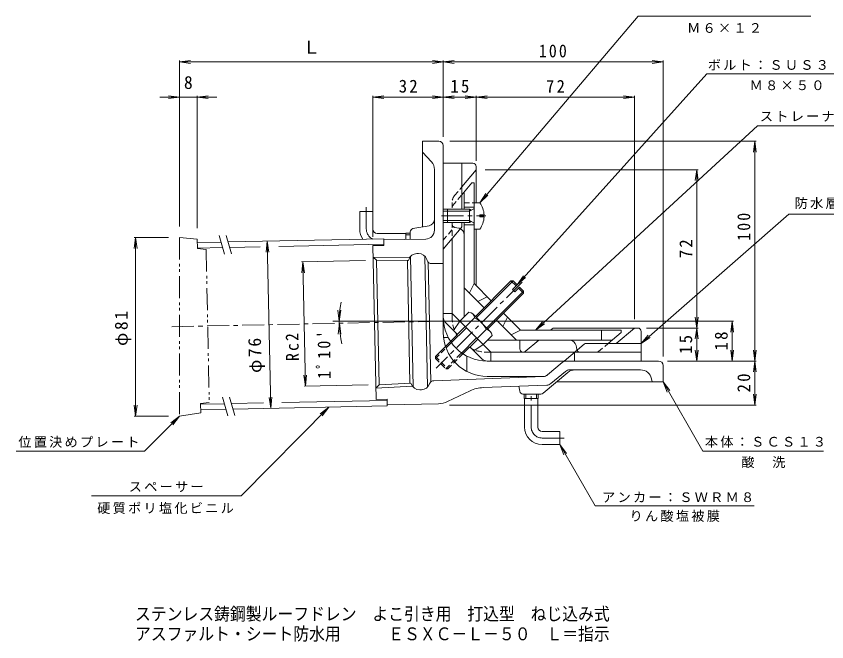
# Model space of a CAD drawing. Units: millimetres, scale not verified. Extents: x -217 to 358, y -274 to 216.
# Drawn here: x -216.6 to 152.2, y -274.4 to 10.1 of the extents above; entities that cross this region are included whole.
import ezdxf
from ezdxf.enums import TextEntityAlignment as Align

# ---------------------------------------------------------------- set-up
doc = ezdxf.new("R2010")
doc.units = ezdxf.units.MM
doc.header["$LTSCALE"] = 2
for name, pattern in [('CHAIN1', [8, 5, -1, 1, -1]), ('DASHED1', [1.8, 1.2, -0.6]), ('DOUBLE_CHAIN1', [8.8, 5, -1, 0.6, -0.6, 0.6, -1])]:
    doc.linetypes.add(name, pattern=pattern)
for name, color, linetype, lineweight in [('0-0_通り芯', 3, 'Continuous', 9), ('0-1_躯体', 2, 'Continuous', 9), ('0-2_仕上', 6, 'Continuous', 9), ('0-3_建具', 4, 'Continuous', 9), ('0-4_その他', 7, 'Continuous', 9), ('0-5_寸法', 7, 'Continuous', 9)]:
    doc.layers.add(name, color=color, linetype=linetype, lineweight=lineweight)
doc.layers.add('F-5_F-5ﾚｲﾔ', color=2, linetype='Continuous')
doc.styles.add('ＭＳ ゴシック', font='')
doc.styles.get('ＭＳ ゴシック').set_extended_font_data('MS Gothic')

msp = doc.modelspace()

# ---------------------------------------------------------------- linework, layer by layer
at = {"layer": '0-0_通り芯'}
for p, q in [((-24.276, -46.696), (-31.775, -46.696)), ((-31.775, -85.744), (-31.775, -46.696)), ((-22.276, -48.696), (-22.276, -133.696)), ((-27.619, -56.154), (-31.775, -51.696)), ((-26.275, -87.212), (-26.275, -59.564)), ((-54.276, -78.696), (-60.275, -78.696)), ((-60.275, -86.697), (-60.275, -78.696)), ((-54.276, -86.697), (-54.276, -78.696)), ((-37.276, -87.948), (-37.276, -91.355)), ((-36.044, -86.472), (-28.739, -85.144)), ((-52.276, -88.697), (-39.275, -88.697)), ((-30.194, -91.211), (-49.327, -91.6)), ((-49.277, -94.1), (-49.327, -91.6)), ((-39.275, -88.521), (-37.276, -88.521)), ((-39.275, -91.396), (-39.275, -88.521)), ((-39.275, -89.336), (-37.276, -89.336)), ((-54.276, -94.202), (-49.277, -94.1)), ((-35.938, -158.563), (-37.148, -99.133)), ((-33.606, -97.782), (-34.243, -97.795)), ((-29.436, -158.593), (-30.649, -99)), ((-52.661, -100.888), (-51.509, -157.44)), ((-52.661, -100.888), (-38.111, -101.047)), ((-37.475, -156.715), (-38.609, -101.041)), ((-38.111, -101.047), (-38, -100.667)), ((-29.549, -101.052), (-29.736, -100.499)), ((-27.984, -156.222), (-29.092, -101.801)), ((-27.613, -102.411), (-22.276, -102.302)), ((-22.276, -128.557), (-72.517, -128.557)), ((-20.009, -135.944), (-22.149, -135.944)), ((-11.524, -144.43), (-11.524, -151.43)), ((75.724, -146.696), (-2.276, -146.696)), ((25.17, -153.036), (31.888, -147.398)), ((35.272, -150.696), (67.552, -150.696)), ((77.724, -148.696), (77.724, -156.196)), ((-26.635, -155.628), (23.355, -153.735)), ((23.29, -153.696), (-2.276, -153.696)), ((34.44, -151.866), (23.143, -161.345)), ((26.691, -156.981), (33.344, -151.398)), ((72.471, -154.802), (72.725, -156.196)), ((-52.956, -158.995), (-51.509, -157.44)), ((-52.956, -158.995), (-36.297, -158.135)), ((-28.446, -156.962), (-28.493, -157.094)), ((-4.175, -158.78), (24.876, -157.681)), ((12.5, -160.465), (12.082, -158.165)), ((29.279, -156.196), (77.724, -156.196)), ((-32.184, -159.765), (-32.981, -159.782)), ((-10.075, -160.235), (-20.327, -165.134)), ((22.178, -161.696), (13.976, -161.696)), ((14.549, -163.696), (14.549, -161.696)), ((15.365, -163.696), (15.365, -161.696)), ((20.084, -163.696), (20.084, -161.696)), ((20.899, -163.696), (20.899, -161.696)), ((-47.8, -166.585), (-47.851, -164.085)), ((14.549, -163.696), (20.899, -163.696)), ((14.724, -176.696), (14.724, -163.696)), ((20.724, -176.696), (20.724, -163.696)), ((-24.435, -166.109), (-47.8, -166.585)), ((22.724, -178.696), (30.724, -178.696)), ((30.724, -178.696), (30.724, -184.696)), ((22.724, -184.696), (30.724, -184.696))]:
    msp.add_line(p, q, dxfattribs=at)
at = {"layer": '0-0_通り芯', "linetype": 'CHAIN1'}
for p, q in [((-57.276, -86.696), (-57.276, -75.697)), ((13.597, -110.824), (-25.564, -149.985)), ((-145.742, -131.072), (-20.265, -128.516)), ((17.724, -176.696), (17.724, -161.696)), ((22.725, -181.696), (33.724, -181.696))]:
    msp.add_line(p, q, dxfattribs=at)
at = {"layer": '0-0_通り芯', "color": 2}
for p, q in [((-7.669, -126.433), (8.543, -110.22)), ((-7.174, -126.928), (9.533, -110.22)), ((8.543, -110.22), (9.533, -110.22)), ((8.543, -110.22), (10.841, -112.518)), ((9.533, -110.22), (11.336, -112.023)), ((9.215, -114.145), (11.336, -112.023)), ((9.215, -114.145), (10.276, -115.205)), ((10.276, -115.205), (12.397, -113.084)), ((11.902, -113.579), (14.2, -115.877)), ((12.397, -113.084), (14.2, -114.887)), ((-2.507, -131.595), (14.2, -114.887)), ((-2.012, -132.09), (14.2, -115.877)), ((14.2, -114.887), (14.2, -115.877)), ((-10.654, -124.468), (-14.74, -128.554)), ((-8.817, -125.285), (-0.864, -133.238)), ((-8.001, -127.122), (-12.087, -131.208)), ((-19.434, -138.197), (-12.265, -131.029)), ((-18.999, -138.753), (-11.77, -131.524)), ((-2.701, -132.421), (-6.787, -136.507)), ((-14.332, -143.42), (-7.103, -136.191)), ((-0.048, -135.075), (-4.134, -139.161)), ((-13.777, -143.854), (-6.608, -136.686))]:
    msp.add_line(p, q, dxfattribs=at)
at = {"layer": '0-0_通り芯', "color": 2, "linetype": 'DOUBLE_CHAIN1'}
msp.add_line((-25.822, -144.586), (-19.434, -138.197), dxfattribs=at)
at = {"layer": '0-0_通り芯', "color": 2, "linetype": 'DASHED1'}
for p, q in [((-25.822, -145.576), (-18.999, -138.753)), ((-21.155, -150.243), (-14.332, -143.42)), ((-25.822, -144.586), (-25.822, -145.576)), ((-25.822, -144.586), (-20.165, -150.243)), ((-25.822, -145.576), (-21.155, -150.243)), ((-20.165, -150.243), (-13.777, -143.854)), ((-21.155, -150.243), (-20.165, -150.243))]:
    msp.add_line(p, q, dxfattribs=at)
at = {"layer": '0-0_通り芯'}
for points in [[(-54.276, -94.202), (-52.85, -164.187), (-47.851, -164.085)], [(-52.661, -100.888), (-54.17, -99.394), (-37.49, -99.575)], [(-51.509, -157.44), (-36.978, -156.69), (-36.851, -157.064)]]:
    msp.add_lwpolyline(points, dxfattribs=at)
for centre, radius, start, end in [((-24.276, -48.696), 2, 0, 90), ((-31.275, -59.564), 5, 0, 42.99986), ((-29.275, -82.193), 3, 280.3046, 0), ((-52.276, -86.697), 8, 180, 215.07475), ((-52.276, -86.697), 2, 180, 270), ((-35.776, -87.948), 1.5, 100.30553, 180), ((-30.275, -87.212), 4, 271.16649, 0), ((-34.161, -101.794), 4, 91.16684, 163.64136), ((-33.525, -101.781), 4, 18.69203, 91.16649), ((-27.654, -100.411), 2, 198.69193, 271.16612), ((-2.276, -126.696), 20, 180, 270), ((-2.276, -133.696), 20, 180, 270), ((33.816, -149.696), 3, 90, 130.00003), ((75.724, -148.696), 2, 0, 90), ((35.272, -153.696), 3, 90, 130.00003), ((37.654, -155.696), 5, 90, 129.99995), ((67.552, -155.696), 5, 10.30489, 90), ((23.29, -150.696), 3, 270, 310.00003), ((23.241, -150.737), 3, 272.16797, 310.00018), ((-33.062, -155.783), 4, 198.69226, 271.16684), ((-32.266, -155.766), 4, 271.16684, 340.61086), ((-26.56, -157.626), 2, 92.16795, 160.61086), ((24.762, -154.683), 3, 272.16844, 310.00018), ((-3.608, -173.77), 15, 92.16815, 115.53932), ((13.976, -160.196), 1.5, 190.30476, 270), ((22.178, -160.196), 1.5, 270, 310.00034), ((-24.638, -156.111), 10, 271.1667, 295.53929), ((22.724, -176.696), 8, 180, 270), ((22.724, -176.696), 2, 180, 270)]:
    msp.add_arc(centre, radius, start, end, dxfattribs=at)
at = {"layer": '0-0_通り芯', "linetype": 'CHAIN1'}
for centre, end in [((-52.276, -86.696), 244.37117), ((22.725, -176.696), 270)]:
    msp.add_arc(centre, 5, 180, end, dxfattribs=at)
at = {"layer": '0-0_通り芯', "color": 2}
for centre, radius, start, end in [((-10.797, -127.265), 2.8, 2.92557, 87.07463), ((-11.975, -136.395), 10.089, 23.19786, 66.80214), ((-2.844, -135.218), 2.8, 2.92572, 87.07428)]:
    msp.add_arc(centre, radius, start, end, dxfattribs=at)
at = {"layer": '0-1_躯体'}
for p, q in [((-8.775, -56.696), (-22.276, -56.696)), ((-13.775, -77.696), (-13.775, -56.696)), ((-7.275, -58.196), (-7.275, -74.696)), ((-13.775, -67.443), (-7.275, -59.696)), ((-20.275, -77.696), (-22.275, -77.696)), ((-20.275, -78.566), (-22.275, -78.566)), ((-20.275, -82.826), (-22.275, -82.826)), ((-20.275, -83.696), (-22.275, -83.696)), ((-13.775, -85.15), (-13.775, -83.696)), ((-14.126, -86.115), (-22.276, -95.826)), ((-7.275, -86.696), (-7.275, -112.483)), ((-18.275, -91.059), (-18.275, -125.019)), ((-18.275, -125.019), (-22.276, -125.019)), ((-21.396, -128.969), (-15.801, -134.564)), ((-17.568, -132.797), (-14.74, -128.554)), ((27.306, -132.047), (26.533, -132.696)), ((66.225, -131.696), (28.27, -131.696)), ((64.724, -131.696), (56.382, -138.696)), ((67.725, -133.196), (67.725, -146.696)), ((-8.376, -141.989), (-4.133, -139.161)), ((12.615, -137.196), (12.615, -141.23)), ((21.17, -137.196), (15.024, -142.353)), ((41.84, -139.047), (32.724, -146.696)), ((42.804, -138.696), (67.725, -138.696)), ((-10.144, -140.221), (-4.548, -145.817)), ((67.725, -142.696), (-0.598, -142.696)), ((37.492, -142.696), (37.492, -146.696))]:
    msp.add_line(p, q, dxfattribs=at)
at = {"layer": '0-1_躯体', "linetype": 'DASHED1'}
for p, q in [((-17.106, -71.412), (-13.775, -67.443)), ((-18.275, -74.626), (-18.275, -77.696)), ((-18.275, -83.696), (-18.275, -91.059)), ((-22.276, -91.696), (-18.275, -86.929)), ((-18.275, -125.019), (-18.275, -126.696)), ((-0.598, -142.696), (-2.276, -142.696))]:
    msp.add_line(p, q, dxfattribs=at)
at = {"layer": '0-1_躯体'}
msp.add_lwpolyline([(-18.275, -125.019), (-0.598, -142.696), (-0.598, -146.696)], dxfattribs=at)
for centre, radius, start, end in [((-8.775, -58.196), 1.5, 0, 90), ((-15.275, -85.15), 1.5, 319.99997, 0), ((-19.275, -126.848), 3, 177.11079, 224.99966), ((28.27, -133.196), 1.5, 90, 130.00003), ((66.225, -133.196), 1.5, 0, 90), ((42.804, -140.196), 1.5, 90, 130.00003), ((14.081, -141.23), 1.466, 180, 309.99966), ((-2.427, -143.696), 3, 225.00034, 272.88921)]:
    msp.add_arc(centre, radius, start, end, dxfattribs=at)
at = {"layer": '0-1_躯体', "linetype": 'DASHED1'}
for centre, radius, start, end in [((-13.276, -74.626), 5, 140.00005, 180), ((-2.276, -126.696), 16, 180, 210.52126), ((-2.276, -126.696), 16, 239.47624, 270)]:
    msp.add_arc(centre, radius, start, end, dxfattribs=at)
at = {"layer": '0-2_仕上'}
for p, q in [((-13.775, -71.059), (-9.275, -65.696)), ((-8.275, -65.696), (-9.275, -65.696)), ((-8.275, -74.696), (-8.275, -65.696)), ((-12.775, -77.696), (-12.775, -69.867)), ((-12.775, -76.696), (-8.275, -76.696)), ((-12.775, -126.696), (-12.775, -83.696)), ((-12.775, -84.696), (-8.275, -84.696)), ((-8.275, -111.483), (-8.275, -86.696)), ((-12.775, -113.347), (-3.68, -122.443)), ((-8.275, -111.483), (-10.397, -115.726)), ((-8.275, -111.483), (-0.498, -119.261)), ((-2.265, -117.494), (-6.508, -119.615)), ((5.159, -124.918), (12.938, -132.696)), ((1.977, -128.1), (11.074, -137.196)), ((6.927, -126.686), (4.806, -130.929)), ((8.695, -134.818), (12.938, -132.696)), ((12.938, -132.696), (58.725, -132.696)), ((49.725, -137.196), (49.725, -132.696)), ((58.725, -132.696), (58.725, -133.696)), ((52.766, -138.696), (58.725, -133.696)), ((54.553, -137.196), (-2.275, -137.196)), ((38.501, -141.465), (38.172, -139.66))]:
    msp.add_line(p, q, dxfattribs=at)
at = {"layer": '0-2_仕上', "linetype": 'DASHED1'}
for p, q in [((-17.925, -76.004), (-13.775, -71.059)), ((-12.775, -74.696), (-8.275, -74.696)), ((-17.044, -85.92), (-15.239, -86.248)), ((48.417, -142.345), (52.766, -138.696))]:
    msp.add_line(p, q, dxfattribs=at)
at = {"layer": '0-2_仕上', "color": 4}
for p, q in [((-5.675, -74.696), (-8.275, -74.696)), ((-8.275, -74.696), (-8.275, -86.696)), ((-20.275, -77.696), (-20.275, -83.696)), ((-10.275, -77.696), (-20.275, -77.696)), ((-10.275, -78.566), (-20.275, -78.566)), ((-10.275, -78.566), (-8.403, -77.514)), ((-10.275, -77.696), (-9.512, -78.137)), ((-10.275, -77.696), (-10.275, -83.696)), ((-5.675, -81.175), (-5.675, -80.217)), ((-3.687, -80.217), (-5.675, -80.217)), ((-10.275, -82.826), (-20.275, -82.826)), ((-10.275, -83.696), (-20.275, -83.696)), ((-10.275, -82.826), (-8.403, -83.878)), ((-10.275, -83.696), (-9.512, -83.256)), ((-3.687, -81.175), (-5.675, -81.175)), ((-5.675, -86.696), (-8.275, -86.696))]:
    msp.add_line(p, q, dxfattribs=at)
at = {"layer": '0-2_仕上', "color": 4, "linetype": 'CHAIN1'}
msp.add_line((-23.079, -80.696), (-2.963, -80.696), dxfattribs=at)
at = {"layer": '0-2_仕上', "linetype": 'DASHED1'}
for centre, radius, start, end in [((-16.776, -76.968), 1.5, 139.99997, 180), ((-16.776, -84.445), 1.5, 180, 259.6954), ((-15.775, -89.2), 3, 63.88713, 79.69518), ((39.976, -141.196), 1.5, 202.61565, 270), ((47.453, -141.196), 1.5, 270, 310.00003)]:
    msp.add_arc(centre, radius, start, end, dxfattribs=at)
at = {"layer": '0-2_仕上', "color": 4}
for centre, radius, start, end in [((-8.525, -77.296), 0.25, 299.32918, 0), ((-13.675, -80.696), 10, 2.74562, 36.86987), ((-8.525, -84.096), 0.25, 0, 60.67082), ((-13.675, -80.696), 10, 323.13013, 357.25438)]:
    msp.add_arc(centre, radius, start, end, dxfattribs=at)
at = {"layer": '0-2_仕上'}
for centre, radius, start, end in [((-15.775, -89.2), 3, 0, 63.88713), ((35.221, -140.196), 3, 10.30553, 90), ((39.976, -141.196), 1.5, 190.30553, 202.61565)]:
    msp.add_arc(centre, radius, start, end, dxfattribs=at)
at = {"layer": '0-3_建具', "color": 7, "linetype": 'DOUBLE_CHAIN1'}
for p, q in [((-134.257, -91.33), (-142.276, -90.51)), ((-142.276, -90.51), (-142.276, -171.695)), ((-134.257, -91.33), (-134.171, -95.579)), ((-130.161, -95.997), (-134.171, -95.579)), ((-130.161, -95.997), (-128.746, -165.483)), ((-128.746, -165.483), (-132.735, -166.064)), ((-132.649, -170.313), (-132.735, -166.064)), ((-132.649, -170.313), (-142.276, -171.695))]:
    msp.add_line(p, q, dxfattribs=at)
at = {"layer": '0-3_建具'}
for p, q in [((-120.229, -92.544), (-49.338, -91.101)), ((-49.327, -91.6), (-49.338, -91.101)), ((-134.227, -92.829), (-123.334, -92.607)), ((-134.176, -95.329), (-122.614, -95.093)), ((-119.508, -95.03), (-105.541, -94.746)), ((-97.106, -94.574), (-49.287, -93.6)), ((-118.733, -166.029), (-104.095, -165.731)), ((-95.66, -165.559), (-47.841, -164.585)), ((-132.73, -166.314), (-121.838, -166.092)), ((-132.679, -168.814), (-121.117, -168.578)), ((-118.012, -168.515), (-47.79, -167.085)), ((-47.8, -166.585), (-47.79, -167.085))]:
    msp.add_line(p, q, dxfattribs=at)
at = {"layer": '0-4_その他'}
for p, q in [((-142.276, -10.696), (-137.318, -10.044)), ((-142.276, -85.493), (-142.276, -10.096)), ((-142.276, -10.696), (-22.276, -10.696)), ((-142.276, -10.696), (-137.318, -11.349)), ((-22.276, -10.696), (-27.233, -10.044)), ((-22.276, -10.696), (-27.233, -11.349)), ((-22.276, -10.696), (-17.318, -10.044)), ((-22.276, -44.696), (-22.276, -10.096)), ((-22.276, -10.696), (77.724, -10.696)), ((-22.276, -10.696), (-17.318, -11.349)), ((77.724, -10.696), (72.767, -10.044)), ((77.724, -10.696), (72.767, -11.349)), ((77.724, -143.696), (77.724, -10.096)), ((-125.355, -26.696), (-151.233, -26.696)), ((-142.276, -26.696), (-147.233, -26.044)), ((-142.276, -26.696), (-147.233, -27.349)), ((-134.257, -26.696), (-129.3, -26.044)), ((-134.257, -86.33), (-134.257, -26.096)), ((-134.257, -26.696), (-129.3, -27.349)), ((-54.276, -26.696), (-49.318, -26.044)), ((-54.276, -26.096), (-54.276, -90.202)), ((-54.276, -26.696), (-22.276, -26.696)), ((-54.276, -26.696), (-49.318, -27.349)), ((-22.276, -26.696), (-27.233, -26.044)), ((-22.276, -26.696), (-27.233, -27.349)), ((-22.276, -26.696), (-17.318, -26.044)), ((-22.276, -26.696), (-7.275, -26.696)), ((-22.276, -26.696), (-17.318, -27.349)), ((-7.275, -26.696), (-12.233, -26.044)), ((-7.275, -26.696), (-12.233, -27.349)), ((-7.275, -26.696), (-2.318, -26.044)), ((-7.275, -26.096), (-7.275, -55.696)), ((-7.275, -26.696), (64.724, -26.696)), ((-7.275, -26.696), (-2.318, -27.349)), ((64.724, -26.696), (59.767, -26.044)), ((64.724, -26.696), (59.767, -27.349)), ((64.724, -26.096), (64.724, -127.696)), ((77.724, -26.096), (77.724, -144.696)), ((-19.275, -46.696), (120.089, -46.696)), ((119.489, -46.696), (118.837, -51.654)), ((119.489, -46.696), (120.142, -51.654)), ((119.489, -46.696), (119.489, -146.696)), ((93.66, -59.696), (-3.275, -59.696)), ((93.06, -59.696), (92.408, -64.654)), ((93.06, -131.696), (93.06, -59.696)), ((93.06, -59.696), (93.713, -64.654)), ((-162.276, -90.51), (-162.928, -95.468)), ((-147.276, -90.51), (-162.876, -90.51)), ((-162.276, -90.51), (-162.276, -171.695)), ((-162.276, -90.51), (-161.623, -95.468)), ((-124.199, -89.624), (-121.749, -98.076)), ((-121.094, -89.561), (-118.644, -98.013)), ((-102.327, -92.18), (-102.878, -97.149)), ((-102.327, -92.18), (-100.779, -168.164)), ((-102.327, -92.18), (-101.573, -97.123)), ((-57.66, -100.99), (-86.732, -101.582)), ((-86.132, -101.57), (-86.684, -106.54)), ((-86.132, -101.57), (-84.98, -158.122)), ((-86.132, -101.57), (-85.379, -106.513)), ((-69.569, -128.557), (-70.222, -123.6)), ((-69.569, -128.557), (-68.917, -123.6)), ((109.803, -128.557), (-24.547, -128.557)), ((93.06, -131.696), (92.408, -126.739)), ((93.06, -131.696), (93.713, -126.739)), ((109.203, -128.557), (108.55, -133.515)), ((109.203, -146.696), (109.203, -128.557)), ((109.203, -128.557), (109.856, -133.515)), ((-69.56, -129.52), (-70.111, -134.49)), ((-69.56, -129.52), (-68.806, -134.463)), ((93.66, -131.696), (70.225, -131.696)), ((93.06, -131.696), (92.408, -136.654)), ((93.06, -146.696), (93.06, -131.696)), ((93.06, -131.696), (93.713, -136.654)), ((93.06, -146.696), (92.408, -141.739)), ((93.06, -146.696), (93.713, -141.739)), ((109.203, -146.696), (108.55, -141.739)), ((109.203, -146.696), (109.856, -141.739)), ((119.489, -146.696), (118.837, -141.739)), ((119.489, -146.696), (120.142, -141.739)), ((120.089, -146.696), (79.724, -146.696)), ((119.489, -146.696), (118.837, -151.654)), ((119.489, -146.696), (119.489, -166.696)), ((119.489, -146.696), (120.142, -151.654)), ((-84.98, -158.122), (-85.734, -153.179)), ((-84.98, -158.122), (-84.429, -153.152)), ((-56.508, -157.542), (-85.58, -158.134)), ((119.489, -166.696), (118.837, -161.739)), ((119.489, -166.696), (120.142, -161.739)), ((-122.703, -163.109), (-120.252, -171.561)), ((-119.597, -163.046), (-117.147, -171.498)), ((-100.779, -168.164), (-101.533, -163.221)), ((-100.779, -168.164), (-100.228, -163.194)), ((-162.276, -171.695), (-162.928, -166.738)), ((-162.276, -171.695), (-161.623, -166.738)), ((-19.468, -166.696), (120.089, -166.696)), ((-147.276, -171.695), (-162.876, -171.695))]:
    msp.add_line(p, q, dxfattribs=at)
msp.add_arc((-22.275, -128.557), 47.295, 169.49954, 192.63295, dxfattribs=at)
at = {"layer": '0-5_寸法'}
for p, q in [((-5.675, -74.696), (66.392, 10.102)), ((144.993, 10.102), (66.392, 10.102)), ((11.336, -112.023), (97.62, -16.047)), ((170.64, -16.047), (97.62, -16.047)), ((19.735, -132.696), (120.724, -39.712)), ((205.981, -39.712), (120.724, -39.712)), ((-5.675, -74.696), (-2.962, -70.496)), ((-5.675, -74.696), (-1.968, -71.342)), ((67.725, -138.696), (134.966, -79.883)), ((214.662, -79.883), (134.966, -79.883)), ((11.336, -112.023), (14.165, -107.901)), ((11.336, -112.023), (15.136, -108.773)), ((19.735, -132.696), (22.94, -128.859)), ((19.735, -132.696), (23.824, -129.819)), ((67.725, -138.696), (71.026, -134.942)), ((67.725, -138.696), (71.886, -135.924)), ((77.724, -156.196), (95.917, -187.706)), ((77.724, -156.196), (80.768, -160.163)), ((77.724, -156.196), (79.638, -160.816)), ((-74.285, -167.624), (-114.216, -207.943)), ((-74.285, -167.624), (-78.237, -170.687)), ((-74.285, -167.624), (-77.309, -171.606)), ((-142.276, -171.695), (-158.152, -187.725)), ((-142.276, -171.695), (-146.228, -174.758)), ((-142.276, -171.695), (-145.3, -175.676)), ((-216.59, -187.725), (-158.152, -187.725)), ((30.724, -184.696), (46.784, -212.512)), ((30.724, -184.696), (33.768, -188.663)), ((30.724, -184.696), (32.638, -189.316)), ((95.917, -187.706), (150.813, -187.706)), ((-182.306, -207.943), (-114.216, -207.943)), ((46.784, -212.512), (119.213, -212.512))]:
    msp.add_line(p, q, dxfattribs=at)

# ---------------------------------------------------------------- texts
at = {"layer": '0-4_その他', "color": 2, "style": 'ＭＳ ゴシック'}
for s, p in [('Ｌ', (-86.276, -8.696)), ('8', (-140.266, -24.696))]:
    msp.add_text(s, height=5.865, dxfattribs=at).set_placement(p, align=Align.BOTTOM_LEFT)
at = {"layer": '0-4_その他', "color": 2, "char_height": 5.865, "attachment_point": 7, "style": 'ＭＳ ゴシック'}
for s, insert in [('\\T1.27;\\W0.9;100', (21.224, -8.696)), ('\\T1.27;\\W0.95;32', (-42.526, -24.696)), ('\\T1.27;\\W0.95;15', (-19.025, -24.696)), ('\\T1.27;\\W0.95;72', (24.474, -24.696))]:
    msp.add_mtext(s, dxfattribs=dict(at, insert=insert))
for s, insert, rotation in [('\\T1.27;\\W0.9;100', (117.489, -92.017), 90), ('\\T1.27;\\W0.95;72', (91.06, -99.946), 90), ('\\T1.19;φ81', (-164.275, -139.853), 90), ('\\T1.27;\\W0.9;Rc2', (-87.837, -146.644), 91.167), ("\\T1.28;\\W0.9;1ﾟ10'", (-73.404, -154.804), 90.583), ('\\T1.27;\\W0.95;15', (91.06, -143.446), 90), ('\\T1.27;\\W0.95;18', (107.203, -141.877), 90), ('\\T1.19;φ76', (-103.33, -152.025), 91.167), ('\\T1.27;\\W0.95;20', (117.489, -160.946), 90)]:
    msp.add_mtext(s, dxfattribs=dict(at, insert=insert, rotation=rotation))
at = {"layer": '0-5_寸法', "char_height": 4.399, "attachment_point": 7, "style": 'ＭＳ ゴシック'}
for s, insert in [('\\T1.17;Ｍ６×１２', (88.692, 2.487)), ('\\T1.17;ボルト：ＳＵＳ３０４', (98.07, -14.513)), ('\\T1.17;Ｍ８×５０', (117.13, -23.561)), ('\\T1.17;ストレーナー：ＳＣＳ１３', (121.779, -37.819)), ('\\T1.17;防水層押え：ＳＣＳ１３', (137.618, -77.577)), ('\\T1.17;位置決めプレート', (-215.639, -186.175)), ('\\T1.17;本体：ＳＣＳ１３', (96.752, -186.075)), ('\\T1.17;酸\u3000洗', (113.365, -195.361)), ('\\T1.17;スペーサー', (-165.376, -206.293)), ('\\T1.17;アンカー：ＳＷＲＭ８', (50.022, -211.03)), ('\\T1.17;硬質ポリ塩化ビニル', (-179.731, -216.247)), ('\\T1.17;りん酸塩被膜', (62.499, -219.854))]:
    msp.add_mtext(s, dxfattribs=dict(at, insert=insert))
at = {"layer": 'F-5_F-5ﾚｲﾔ', "style": 'ＭＳ ゴシック', "width": 0.9}
for s, p in [('ステンレス鋳鋼製ルーフドレン\u3000よこ引き用\u3000打込型\u3000ねじ込み式', (-162.529, -266.358)), ('アスファルト・シート防水用\u3000\u3000\u3000ＥＳＸＣ－Ｌ－５０\u3000Ｌ＝指示', (-162.529, -275.431))]:
    msp.add_text(s, height=5.865, dxfattribs=at).set_placement(p, align=Align.BOTTOM_LEFT)

doc.saveas('drawing.dxf')
